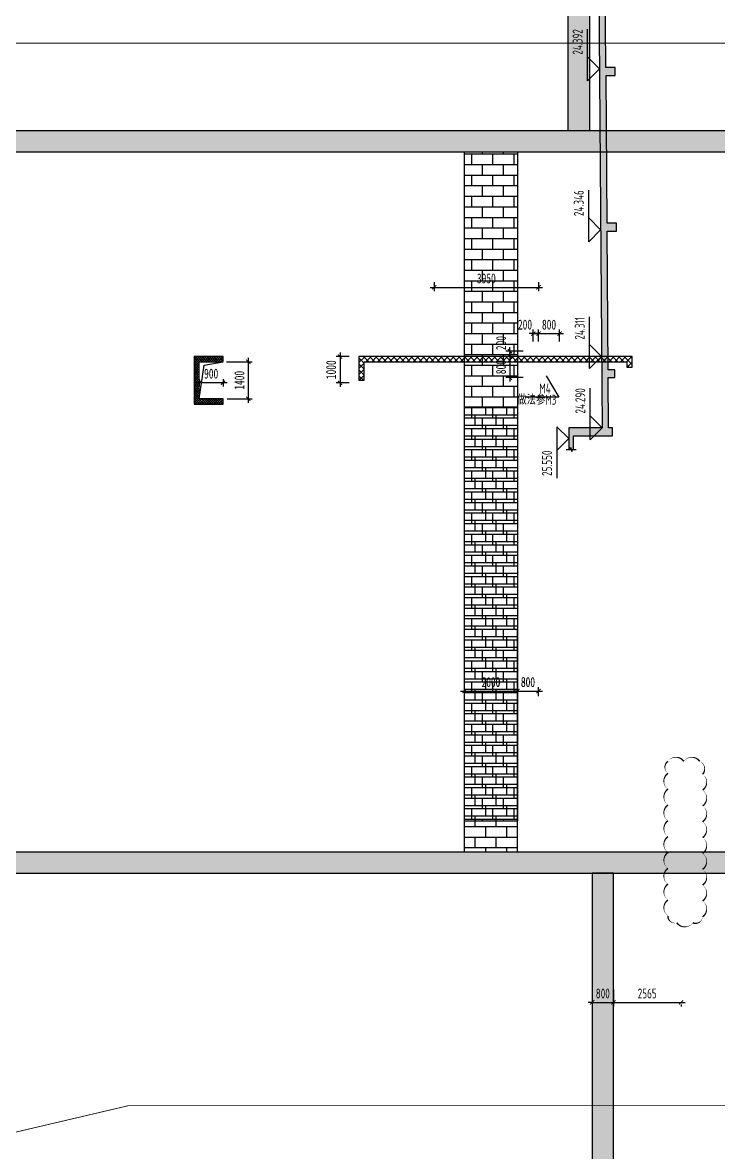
# Model space of a CAD drawing. Extents: x -302153 to 1239823, y 44204 to 1496698.
# Drawn here: x 947381 to 973739, y 818179 to 860977 of the extents above; entities that cross this region are included whole.
import ezdxf
from ezdxf.enums import TextEntityAlignment as Align
from ezdxf.xclip import XClip

# ---------------------------------------------------------------- set-up
doc = ezdxf.new("R2010")
doc.units = 0
doc.header["$LTSCALE"] = 1500
doc.header["$MEASUREMENT"] = 0
doc.header["$XCLIPFRAME"] = 0
doc.linetypes.add('DASH', pattern=[0.35, 0.25, -0.1])
doc.layers.get('0').update_dxf_attribs({"linetype": 'CONTINUOUS'})
doc.layers.get('Defpoints').update_dxf_attribs({"color": 2, "linetype": 'CONTINUOUS'})
for name, color, linetype in [('C-SHET-SHET', 144, 'CONTINUOUS'), ('HATCH1', 181, 'CONTINUOUS'), ('S_HOLE', 201, 'CONTINUOUS'), ('S_HOLE_TEXT', 201, 'CONTINUOUS'), ('S_INDX', 11, 'CONTINUOUS'), ('S_PLAN_DIMS', 3, 'CONTINUOUS'), ('SD_DIMS', 3, 'CONTINUOUS'), ('SD_THIN', 83, 'CONTINUOUS'), ('后浇带', 7, 'CONTINUOUS')]:
    doc.layers.add(name, color=color, linetype=linetype)
doc.layers.add('抗震等级范围线', color=110, linetype='DASH', plot=False)
doc.layers.add('校队', color=6, linetype='CONTINUOUS', plot=False)
doc.styles.add('TH-STYLE3', font='tssdeng.shx', dxfattribs={"width": 0.7, "bigfont": 'tssdchn.shx'})
doc.styles.add('TSSD_Dimension', font='', dxfattribs={"width": 0.7})
doc.styles.add('TSSD_Label', font='tssdeng.shx', dxfattribs={"width": 0.7, "bigfont": 'hztxt.shx'})
doc.styles.get('TSSD_Dimension').set_extended_font_data('SimSun')
doc.dimstyles.new('TSSD_150_150', dxfattribs={"dimtxt": 375, "dimasz": 150, "dimexe": 150, "dimexo": 375, "dimgap": 150, "dimtad": 1, "dimdec": 0, "dimzin": 0, "dimdsep": 46, "dimtxsty": 'TSSD_Dimension', "dimblk": 'ARCHTICK', "dimblk1": 'ARCHTICK', "dimblk2": 'ARCHTICK', "dimcen": 0, "dimdle": 150, "dimclrt": 7, "dimadec": 0, "dimazin": 0, "dimtfac": 1, "dimtdec": 0, "dimtix": 1, "dimtmove": 2, "dimatfit": 3, "dimfxl": 1, "dimtolj": 1, "dimtzin": 0, "dimarcsym": 0})

# ---------------------------------------------------------------- blocks, each defined once
blk = doc.blocks.new('_ArchTick')
at = {"color": 0, "const_width": 0.25}
blk.add_lwpolyline([(-0.53, -0.53), (0.53, 0.53)], dxfattribs=at)
blk = doc.blocks.new('*D131')
at = {"layer": 'Defpoints', "color": 0, "transparency": 16777216}
for p in [(965842, 848327), (966724, 848527), (966724, 848327)]:
    blk.add_point(p, dxfattribs=at)
at = {"layer": 'S_INDX', "color": 0, "lineweight": -2, "transparency": 16777216}
for p, q in [((966349, 848527), (965692, 848527)), ((966349, 848327), (965692, 848327)), ((965842, 848527), (965842, 848677)), ((965842, 848527), (965842, 848327)), ((965842, 848327), (965842, 848177))]:
    blk.add_line(p, q, dxfattribs=at)
at = {"layer": 'S_INDX', "color": 0, "lineweight": -2, "transparency": 16777216, "xscale": 150, "yscale": 150, "zscale": 150}
for p, rotation in [((965842, 848527), 270), ((965842, 848327), 90)]:
    blk.add_blockref('_ArchTick', p, dxfattribs=dict(at, rotation=rotation))
at = {"layer": 'S_INDX', "color": 7, "transparency": 16777216, "insert": (965504, 848838), "char_height": 375, "attachment_point": 5, "rotation": 90, "style": 'TSSD_Dimension'}
blk.add_mtext('\\A1;200', dxfattribs=at)
blk = doc.blocks.new('*D132')
at = {"layer": 'Defpoints', "color": 0, "transparency": 16777216}
for p in [(966724, 848327), (965842, 847527), (966724, 847527)]:
    blk.add_point(p, dxfattribs=at)
at = {"layer": 'S_INDX', "color": 0, "lineweight": -2, "transparency": 16777216}
for p, q in [((966349, 848327), (965692, 848327)), ((965842, 848327), (965842, 848477)), ((965842, 848327), (965842, 847527)), ((966349, 847527), (965692, 847527)), ((965842, 847527), (965842, 847377))]:
    blk.add_line(p, q, dxfattribs=at)
at = {"layer": 'S_INDX', "color": 0, "lineweight": -2, "transparency": 16777216, "xscale": 150, "yscale": 150, "zscale": 150}
for p, rotation in [((965842, 848327), 270), ((965842, 847527), 90)]:
    blk.add_blockref('_ArchTick', p, dxfattribs=dict(at, rotation=rotation))
at = {"layer": 'S_INDX', "color": 7, "transparency": 16777216, "insert": (965504, 847927), "char_height": 375, "attachment_point": 5, "rotation": 90, "style": 'TSSD_Dimension'}
blk.add_mtext('\\A1;800', dxfattribs=at)
blk = doc.blocks.new('*D133')
at = {"layer": 'Defpoints', "color": 0, "transparency": 16777216}
for p in [(967724, 849198), (966924, 848527), (967724, 848527)]:
    blk.add_point(p, dxfattribs=at)
at = {"layer": 'S_INDX', "color": 0, "lineweight": -2, "transparency": 16777216}
for p, q in [((966924, 849198), (966774, 849198)), ((966924, 848902), (966924, 849348)), ((966924, 849198), (967724, 849198)), ((967724, 848902), (967724, 849348)), ((967724, 849198), (967874, 849198))]:
    blk.add_line(p, q, dxfattribs=at)
at = {"layer": 'S_INDX', "color": 0, "lineweight": -2, "transparency": 16777216, "xscale": 150, "yscale": 150, "zscale": 150}
blk.add_blockref('_ArchTick', (966924, 849198), dxfattribs=at)
at = {"layer": 'S_INDX', "color": 0, "lineweight": -2, "transparency": 16777216, "xscale": 150, "yscale": 150, "zscale": 150, "rotation": 180}
blk.add_blockref('_ArchTick', (967724, 849198), dxfattribs=at)
at = {"layer": 'S_INDX', "color": 7, "transparency": 16777216, "insert": (967324, 849535), "char_height": 375, "attachment_point": 5, "style": 'TSSD_Dimension'}
blk.add_mtext('\\A1;800', dxfattribs=at)
blk = doc.blocks.new('*D134')
at = {"layer": 'Defpoints', "color": 0, "transparency": 16777216}
for p in [(966924, 849198), (966724, 848527), (966924, 848527)]:
    blk.add_point(p, dxfattribs=at)
at = {"layer": 'S_INDX', "color": 0, "lineweight": -2, "transparency": 16777216}
for p, q in [((966724, 849198), (966574, 849198)), ((966724, 848902), (966724, 849348)), ((966724, 849198), (966924, 849198)), ((966924, 848902), (966924, 849348)), ((966924, 849198), (967074, 849198))]:
    blk.add_line(p, q, dxfattribs=at)
at = {"layer": 'S_INDX', "color": 0, "lineweight": -2, "transparency": 16777216, "xscale": 150, "yscale": 150, "zscale": 150}
blk.add_blockref('_ArchTick', (966724, 849198), dxfattribs=at)
at = {"layer": 'S_INDX', "color": 0, "lineweight": -2, "transparency": 16777216, "xscale": 150, "yscale": 150, "zscale": 150, "rotation": 180}
blk.add_blockref('_ArchTick', (966924, 849198), dxfattribs=at)
at = {"layer": 'S_INDX', "color": 7, "transparency": 16777216, "insert": (966413, 849535), "char_height": 375, "attachment_point": 5, "style": 'TSSD_Dimension'}
blk.add_mtext('\\A1;200', dxfattribs=at)
blk = doc.blocks.new('*D154')
at = {"layer": 'Defpoints', "color": 0, "transparency": 16777216}
for p in [(954074, 847851), (954974, 847851), (954974, 847339)]:
    blk.add_point(p, dxfattribs=at)
at = {"layer": 'S_HOLE', "color": 0, "lineweight": -2, "transparency": 16777216}
for p, q in [((954074, 847476), (954074, 847189)), ((954974, 847476), (954974, 847189)), ((953924, 847339), (955124, 847339))]:
    blk.add_line(p, q, dxfattribs=at)
at = {"layer": 'S_HOLE', "color": 0, "lineweight": -2, "transparency": 16777216, "xscale": 150, "yscale": 150, "zscale": 150, "rotation": 180}
blk.add_blockref('_ArchTick', (954074, 847339), dxfattribs=at)
at = {"layer": 'S_HOLE', "color": 0, "lineweight": -2, "transparency": 16777216, "xscale": 150, "yscale": 150, "zscale": 150}
blk.add_blockref('_ArchTick', (954974, 847339), dxfattribs=at)
at = {"layer": 'S_HOLE', "color": 7, "transparency": 16777216, "insert": (954524, 847677), "char_height": 375, "attachment_point": 5, "style": 'TSSD_Dimension'}
blk.add_mtext('\\A1;900', dxfattribs=at)
blk = doc.blocks.new('*D155')
at = {"layer": 'Defpoints', "color": 0, "transparency": 16777216}
for p in [(954724, 848127), (955933, 848127), (954760, 846727)]:
    blk.add_point(p, dxfattribs=at)
at = {"layer": 'S_HOLE', "color": 0, "lineweight": -2, "transparency": 16777216}
for p, q in [((955933, 846577), (955933, 848277)), ((955099, 848127), (956083, 848127)), ((955135, 846727), (956083, 846727))]:
    blk.add_line(p, q, dxfattribs=at)
at = {"layer": 'S_HOLE', "color": 0, "lineweight": -2, "transparency": 16777216, "xscale": 150, "yscale": 150, "zscale": 150}
for p, rotation in [((955933, 848127), 90), ((955933, 846727), 270)]:
    blk.add_blockref('_ArchTick', p, dxfattribs=dict(at, rotation=rotation))
at = {"layer": 'S_HOLE', "color": 7, "transparency": 16777216, "insert": (955595, 847427), "char_height": 375, "attachment_point": 5, "rotation": 90, "style": 'TSSD_Dimension'}
blk.add_mtext('\\A1;1400', dxfattribs=at)
blk = doc.blocks.new('*D160')
at = {"layer": 'Defpoints', "color": 0, "transparency": 16777216}
for p in [(960124, 848327), (959405, 847327), (960124, 847327)]:
    blk.add_point(p, dxfattribs=at)
at = {"layer": 'S_HOLE', "color": 0, "lineweight": -2, "transparency": 16777216}
for p, q in [((959749, 848327), (959255, 848327)), ((959405, 848477), (959405, 847177)), ((959749, 847327), (959255, 847327))]:
    blk.add_line(p, q, dxfattribs=at)
at = {"layer": 'S_HOLE', "color": 0, "lineweight": -2, "transparency": 16777216, "xscale": 150, "yscale": 150, "zscale": 150}
for p, rotation in [((959405, 848327), 90), ((959405, 847327), 270)]:
    blk.add_blockref('_ArchTick', p, dxfattribs=dict(at, rotation=rotation))
at = {"layer": 'S_HOLE', "color": 7, "transparency": 16777216, "insert": (959068, 847827), "char_height": 375, "attachment_point": 5, "rotation": 90, "style": 'TSSD_Dimension'}
blk.add_mtext('\\A1;1000', dxfattribs=at)
blk = doc.blocks.new('*D165')
at = {"layer": 'Defpoints', "color": 0, "transparency": 16777216}
for p in [(962974, 851523), (966924, 851523), (966924, 850948)]:
    blk.add_point(p, dxfattribs=at)
at = {"layer": 'SD_DIMS', "color": 0, "lineweight": -2, "transparency": 16777216}
for p, q in [((962824, 850948), (967074, 850948)), ((962974, 851148), (962974, 850798)), ((966924, 851148), (966924, 850798))]:
    blk.add_line(p, q, dxfattribs=at)
at = {"layer": 'SD_DIMS', "color": 0, "lineweight": -2, "transparency": 16777216, "xscale": 150, "yscale": 150, "zscale": 150, "rotation": 180}
blk.add_blockref('_ArchTick', (962974, 850948), dxfattribs=at)
at = {"layer": 'SD_DIMS', "color": 0, "lineweight": -2, "transparency": 16777216, "xscale": 150, "yscale": 150, "zscale": 150}
blk.add_blockref('_ArchTick', (966924, 850948), dxfattribs=at)
at = {"layer": 'SD_DIMS', "color": 7, "transparency": 16777216, "insert": (964949, 851286), "char_height": 375, "attachment_point": 5, "style": 'TSSD_Dimension'}
blk.add_mtext('\\A1;3950', dxfattribs=at)
blk = doc.blocks.new('*D233')
at = {"layer": 'Defpoints', "color": 0, "transparency": 16777216}
for p in [(466924, 1355656), (466924, 1355091), (466124, 1354483)]:
    blk.add_point(p, dxfattribs=at)
at = {"layer": 'S_PLAN_DIMS', "color": 0, "lineweight": -2, "transparency": 16777216}
for p, q in [((466124, 1355656), (465974, 1355656)), ((466124, 1354858), (466124, 1355806)), ((466124, 1355656), (466924, 1355656)), ((466924, 1355466), (466924, 1355806)), ((466924, 1355656), (467074, 1355656))]:
    blk.add_line(p, q, dxfattribs=at)
at = {"layer": 'S_PLAN_DIMS', "color": 0, "lineweight": -2, "transparency": 16777216, "xscale": 150, "yscale": 150, "zscale": 150}
blk.add_blockref('_ArchTick', (466124, 1355656), dxfattribs=at)
at = {"layer": 'S_PLAN_DIMS', "color": 0, "lineweight": -2, "transparency": 16777216, "xscale": 150, "yscale": 150, "zscale": 150, "rotation": 180}
blk.add_blockref('_ArchTick', (466924, 1355656), dxfattribs=at)
at = {"layer": 'S_PLAN_DIMS', "color": 7, "transparency": 16777216, "insert": (466524, 1355994), "char_height": 375, "attachment_point": 5, "style": 'TSSD_Dimension'}
blk.add_mtext('\\A1;800', dxfattribs=at)
blk = doc.blocks.new('*D234')
at = {"layer": 'Defpoints', "color": 0, "transparency": 16777216}
for p in [(466124, 1355656), (464124, 1354483), (466124, 1354483)]:
    blk.add_point(p, dxfattribs=at)
at = {"layer": 'S_PLAN_DIMS', "color": 0, "lineweight": -2, "transparency": 16777216}
for p, q in [((463974, 1355656), (466274, 1355656)), ((464124, 1354858), (464124, 1355806)), ((466124, 1354858), (466124, 1355806))]:
    blk.add_line(p, q, dxfattribs=at)
at = {"layer": 'S_PLAN_DIMS', "color": 0, "lineweight": -2, "transparency": 16777216, "xscale": 150, "yscale": 150, "zscale": 150, "rotation": 180}
blk.add_blockref('_ArchTick', (464124, 1355656), dxfattribs=at)
at = {"layer": 'S_PLAN_DIMS', "color": 0, "lineweight": -2, "transparency": 16777216, "xscale": 150, "yscale": 150, "zscale": 150}
blk.add_blockref('_ArchTick', (466124, 1355656), dxfattribs=at)
at = {"layer": 'S_PLAN_DIMS', "color": 7, "transparency": 16777216, "insert": (465124, 1355994), "char_height": 375, "attachment_point": 5, "style": 'TSSD_Dimension'}
blk.add_mtext('\\A1;2000', dxfattribs=at)
blk = doc.blocks.new('*D374')
at = {"layer": 'Defpoints', "color": 0, "transparency": 16777216}
for p in [(-234951, 42179), (-236951, 41006), (-234951, 41005)]:
    blk.add_point(p, dxfattribs=at)
at = {"layer": 'S_PLAN_DIMS', "color": 0, "lineweight": -2, "transparency": 16777216}
for p, q in [((-237101, 42179), (-234801, 42179)), ((-236951, 41456), (-236951, 42329)), ((-234951, 41455), (-234951, 42329))]:
    blk.add_line(p, q, dxfattribs=at)
at = {"layer": 'S_PLAN_DIMS', "color": 0, "lineweight": -2, "transparency": 16777216, "xscale": 150, "yscale": 150, "zscale": 150, "rotation": 180}
blk.add_blockref('_ArchTick', (-236951, 42179), dxfattribs=at)
at = {"layer": 'S_PLAN_DIMS', "color": 0, "lineweight": -2, "transparency": 16777216, "xscale": 150, "yscale": 150, "zscale": 150}
blk.add_blockref('_ArchTick', (-234951, 42179), dxfattribs=at)
at = {"layer": 'S_PLAN_DIMS', "color": 7, "transparency": 16777216, "insert": (-235951, 42516), "char_height": 375, "attachment_point": 5, "style": 'TH-STYLE3'}
blk.add_mtext('\\A1;2000', dxfattribs=at)
blk = doc.blocks.new('*D375')
at = {"layer": 'Defpoints', "color": 0, "transparency": 16777216}
for p in [(-234151, 42179), (-234151, 41614), (-234951, 41005)]:
    blk.add_point(p, dxfattribs=at)
at = {"layer": 'S_PLAN_DIMS', "color": 0, "lineweight": -2, "transparency": 16777216}
for p, q in [((-234951, 42179), (-235101, 42179)), ((-234951, 41455), (-234951, 42329)), ((-234951, 42179), (-234151, 42179)), ((-234151, 42064), (-234151, 42329)), ((-234151, 42179), (-234001, 42179))]:
    blk.add_line(p, q, dxfattribs=at)
at = {"layer": 'S_PLAN_DIMS', "color": 0, "lineweight": -2, "transparency": 16777216, "xscale": 150, "yscale": 150, "zscale": 150}
blk.add_blockref('_ArchTick', (-234951, 42179), dxfattribs=at)
at = {"layer": 'S_PLAN_DIMS', "color": 0, "lineweight": -2, "transparency": 16777216, "xscale": 150, "yscale": 150, "zscale": 150, "rotation": 180}
blk.add_blockref('_ArchTick', (-234151, 42179), dxfattribs=at)
at = {"layer": 'S_PLAN_DIMS', "color": 7, "transparency": 16777216, "insert": (-234551, 42516), "char_height": 375, "attachment_point": 5, "style": 'TH-STYLE3'}
blk.add_mtext('\\A1;800', dxfattribs=at)
blk = doc.blocks.new('*D376')
at = {"layer": 'Defpoints', "color": 0, "transparency": 16777216}
for p in [(-232115, 31317), (-231315, 31317), (-231315, 30384)]:
    blk.add_point(p, dxfattribs=at)
at = {"layer": 'S_PLAN_DIMS', "color": 0, "lineweight": -2, "transparency": 16777216}
for p, q in [((-232115, 30867), (-232115, 30234)), ((-231315, 30867), (-231315, 30234)), ((-232115, 30384), (-232265, 30384)), ((-232115, 30384), (-231315, 30384)), ((-231315, 30384), (-231165, 30384))]:
    blk.add_line(p, q, dxfattribs=at)
at = {"layer": 'S_PLAN_DIMS', "color": 0, "lineweight": -2, "transparency": 16777216, "xscale": 150, "yscale": 150, "zscale": 150}
blk.add_blockref('_ArchTick', (-232115, 30384), dxfattribs=at)
at = {"layer": 'S_PLAN_DIMS', "color": 0, "lineweight": -2, "transparency": 16777216, "xscale": 150, "yscale": 150, "zscale": 150, "rotation": 180}
blk.add_blockref('_ArchTick', (-231315, 30384), dxfattribs=at)
at = {"layer": 'S_PLAN_DIMS', "color": 7, "transparency": 16777216, "insert": (-231715, 30722), "char_height": 375, "attachment_point": 5, "style": 'TH-STYLE3'}
blk.add_mtext('\\A1;800', dxfattribs=at)
blk = doc.blocks.new('*D377')
at = {"layer": 'Defpoints', "color": 0, "transparency": 16777216}
for p in [(-231315, 31317), (-228750, 30752), (-228750, 30384)]:
    blk.add_point(p, dxfattribs=at)
at = {"layer": 'S_PLAN_DIMS', "color": 0, "lineweight": -2, "transparency": 16777216}
for p, q in [((-231315, 30867), (-231315, 30234)), ((-231465, 30384), (-228600, 30384)), ((-228750, 30302), (-228750, 30234))]:
    blk.add_line(p, q, dxfattribs=at)
at = {"layer": 'S_PLAN_DIMS', "color": 0, "lineweight": -2, "transparency": 16777216, "xscale": 150, "yscale": 150, "zscale": 150, "rotation": 180}
blk.add_blockref('_ArchTick', (-231315, 30384), dxfattribs=at)
at = {"layer": 'S_PLAN_DIMS', "color": 0, "lineweight": -2, "transparency": 16777216, "xscale": 150, "yscale": 150, "zscale": 150}
blk.add_blockref('_ArchTick', (-228750, 30384), dxfattribs=at)
at = {"layer": 'S_PLAN_DIMS', "color": 7, "transparency": 16777216, "insert": (-230032, 30722), "char_height": 375, "attachment_point": 5, "style": 'TH-STYLE3'}
blk.add_mtext('\\A1;2565', dxfattribs=at)
blk = doc.blocks.new('BW-28198709', base_point=(417020.2, 1312227.4, -1600))
at = {"layer": '后浇带'}
h = blk.add_hatch(dxfattribs=at)
h.set_pattern_fill('AR-HBONE', color=8, scale=2, angle=-90)
h.set_pattern_definition([(315, (-496948.8, -0.0002), (287.368196, -7e-14), [609.6, -203.2]), (45, (-496805.11, -143.68), (287.368196, -7e-14), [609.6, -203.2])])
h.paths.add_polyline_path([(468050.2, 1376878.3), (468850.2, 1376878.3), (468850.4, 1417251.9), (468050.4, 1417251.9)])
h = blk.add_hatch(dxfattribs=at)
h.set_pattern_fill('STARS', color=8, scale=50, style=0)
h.set_pattern_definition([(0, (-499998.8, 6500), (0, 274.963), [158.75, -158.75]), (60, (-499998.8, 6500), (-238.124943, 137.4815), [158.75, -158.75]), (120, (-499919.43, 6637.48), (-238.124943, -137.4815), [158.75, -158.75])])
h.paths.add_polyline_path([(441039.9, 1376079.1), (497498.8, 1376077.5), (497498.8, 1376877.5), (441039.9, 1376879.1)])
h = blk.add_hatch(dxfattribs=at)
h.set_pattern_fill('BRICK1', color=8, scale=50, style=0)
h.set_pattern_definition([(0, (0, 0), (0, 400), []), (90, (0, 0), (-400, 400), [400, -400])])
h.paths.add_polyline_path([(464126.2, 1376078.4), (466127.3, 1376078.4), (466123.2, 1350727.4), (464122.1, 1350727.4)])
at = {"layer": '后浇带', "color": 8}
blk.add_lwpolyline([(468050.4, 1417251.9), (468850.4, 1417251.9), (468850.2, 1376878.3), (468050.2, 1376878.3)], close=True, dxfattribs=at)
at = {"layer": '后浇带', "color": 8, "elevation": -1000}
for points in [[(441039.9, 1376079.1), (497498.8, 1376077.5), (497498.8, 1376877.5), (441039.9, 1376879.1)], [(464126.2, 1376078.4), (466127.3, 1376078.4), (466123.2, 1350727.4), (464122.1, 1350727.4)]]:
    blk.add_lwpolyline(points, close=True, dxfattribs=at)
at = {"layer": 'S_PLAN_DIMS'}
for base, p1, p2, picture, middle in [((466124.2, 1355656.3), (464124, 1354483.2), (466124.2, 1354482.8), '*D234', (465124.1, 1355993.8)), ((466924.1, 1355656.3), (466124.2, 1354482.8), (466924.1, 1355091.5), '*D233', (466524.1, 1355993.8))]:
    dim = blk.add_linear_dim(base=base, p1=p1, p2=p2, dimstyle='TSSD_150_150', dxfattribs=at)
    dim.commit()
    dim.dimension.update_dxf_attribs({"geometry": picture, "text_midpoint": middle})
blk = doc.blocks.new('A$C1DF81372')
at = {"layer": '后浇带'}
h = blk.add_hatch(dxfattribs=at)
h.set_pattern_fill('BRICK1', color=8, scale=50, style=0)
h.set_pattern_definition([(0, (-1201073.9, -1053477.37), (0, 400), []), (90, (-1201073.9, -1053477.37), (-400, 400), [400, -400])])
h.paths.add_polyline_path([(-236949.1, 52950), (-234948, 52950), (-234951.9, 36074.4), (-236953, 36074.4)])
h = blk.add_hatch(dxfattribs=at)
h.set_pattern_fill('STARS', color=8, scale=50, style=0)
h.set_pattern_definition([(0, (-2899659.54, -2204554.35), (0, 274.963), [158.75, -158.75]), (60, (-2899659.54, -2204554.35), (-238.124943, 137.4815), [158.75, -158.75]), (120, (-2899580.16, -2204416.87), (-238.124943, -137.4815), [158.75, -158.75])])
h.paths.add_polyline_path([(-254449.8, 35275.1), (-205824.9, 35273.3), (-205824.9, 36073.3), (-254556.6, 36075.1)])
h = blk.add_hatch(dxfattribs=at)
h.set_pattern_fill('AR-HBONE', color=8, scale=2, angle=-90)
h.set_pattern_definition([(315, (-1196913.81, -1053477.37), (287.368196, -7e-14), [609.6, -203.2]), (45, (-1196770.13, -1053621.06), (287.368196, -7e-14), [609.6, -203.2])])
h.paths.add_polyline_path([(-232114.7, 35274.4), (-232115, -1250), (-231315, -1250), (-231314.7, 35274.4)])
at = {"layer": '后浇带', "color": 8}
for points, elevation in [([(-236949.1, 52950), (-234948, 52950), (-234951.9, 36074.4), (-236953, 36074.4)], -1000), ([(-254449.8, 35275.1), (-205824.9, 35273.3), (-205824.9, 36073.3), (-254556.6, 36075.1)], -1000), ([(-232114.7, 35274.4), (-232115, -1250), (-231315, -1250), (-231314.7, 35274.4)], 0)]:
    blk.add_lwpolyline(points, close=True, dxfattribs=dict(at, elevation=elevation))
at = {"layer": 'S_PLAN_DIMS'}
for base, p1, p2, picture, middle in [((-234950.9, 42178.9), (-236951.1, 41005.8), (-234950.9, 41005.4), '*D374', (-235951, 42516.4)), ((-234151, 42178.9), (-234950.9, 41005.4), (-234151, 41614.1), '*D375', (-234551, 42516.4)), ((-231314.7, 30384.1), (-232114.7, 31316.5), (-231314.7, 31316.5), '*D376', (-231714.7, 30721.6)), ((-228750, 30384.1), (-231314.7, 31316.5), (-228750, 30752.2), '*D377', (-230032.3, 30721.6))]:
    dim = blk.add_linear_dim(base=base, p1=p1, p2=p2, dimstyle='TSSD_150_150', dxfattribs=at)
    dim.commit()
    dim.dimension.update_dxf_attribs({"geometry": picture, "text_midpoint": middle})

msp = doc.modelspace()

# ---------------------------------------------------------------- hatches: boundary and pattern name
at = {"layer": 'HATCH1'}
h = msp.add_hatch(dxfattribs=at)
h.set_pattern_fill('HOLE_MATETIEL', color=256, scale=20, style=0)
h.set_pattern_definition([(45, (29250, -66000), (-44.9012806, 44.9012806), []), (135, (29250, -66000), (-44.9012806, -44.9012806), [])])
h.paths.add_polyline_path([(954973.895, 848327.3696), (953873.895, 848327.3696), (953873.895, 846527.3696), (954973.8944, 846527.3696), (954973.895, 846727.3696), (954073.895, 846726.2354), (954073.895, 848126.2354), (954973.895, 848127.3696)])
h = msp.add_hatch(dxfattribs=at)
h.set_pattern_fill('HOLE_MATETIEL', color=256, scale=20, style=0)
h.set_pattern_definition([(45, (0, 0), (-112.253202, 112.253202), []), (135, (0, 0), (-112.253202, -112.253202), [])])
h.paths.add_polyline_path([(970473.8949, 848327.3696), (960123.8949, 848327.3696), (960123.8949, 847427.3696), (960323.8949, 847427.3696), (960323.8949, 848127.3696), (970273.8949, 848127.3696), (970273.8949, 847927.3696), (970473.8949, 847927.3696)])
at = {"layer": 'SD_THIN'}
h = msp.add_hatch(dxfattribs=at)
h.set_pattern_fill('ARMORED', color=256, scale=20, style=0)
h.set_pattern_definition([(50, (381.8, 0), (143.452037, -12.550427), [15, -165]), (355, (381.8, 0), (-27.750267, 150.438427), [12, -132]), (100.4514, (393.75, -1.05), (115.701876, 137.887908), [12.748038, -140.228422]), (46.1842, (381.8, 40), (213.44821, -33.103803), [22.5, -247.5]), (96.6356, (399.58, 37.24), (186.93254, 194.823574), [19.122058, -210.3426]), (351.1842, (381.8, 40), (186.93239, 194.82372), [18, -198]), (21, (401.8, 30), (119.38141, -80.523778), [15, -165]), (326, (401.8, 30), (48.663066, 145.030009), [12, -132]), (71.4514, (411.75, 23.29), (168.044526, 64.5061), [12.748038, -140.228422]), (37.5, (381.797, 0), (2.431971, 66.5787708), [0, -130.4, 0, -134, 0, -132.5]), (7.5, (381.8, 0), (52.6139075, 78.8823424), [0, -76.4, 0, -127.4, 0, -50.5]), (327.5, (337.197, 0), (106.7644872, -4.5109743), [0, -50, 0, -156, 0, -207]), (317.5, (317.2, 0), (116.637234, 20.0209965), [0, -65, 0, -103.6, 0, -147]), (45, (381.8, 0), (-70.710678, 70.710678), [])])
edge = h.paths.add_edge_path()
edge.add_line((968871.2094, 912325.5005), (968871.2094, 907025.4982))
edge.add_line((968871.2094, 907025.4982), (969331.4323, 845627.3696))
edge.add_line((969331.4323, 845627.3696), (968071.2094, 845627.3696))
edge.add_line((968071.2094, 845627.3696), (968071.2094, 844808.6539))
edge.add_line((968071.2094, 844808.6539), (968251.2094, 844808.6539))
edge.add_line((968251.2094, 844808.6539), (968251.2094, 845327.3696))
edge.add_line((968251.2094, 845327.3696), (969721.2094, 845327.3696))
edge.add_line((969721.2094, 845327.3696), (969721.2094, 845627.3696))
edge.add_line((969721.2094, 845627.3696), (969581.4393, 845627.3696))
edge.add_line((969581.4393, 845627.3696), (969567.1974, 847527.3714))
edge.add_line((969567.1974, 847527.3714), (969817.1849, 847527.3714))
edge.add_line((969817.1849, 847527.3714), (969817.1849, 847827.3714))
edge.add_line((969817.1849, 847827.3714), (969564.9487, 847827.3714))
edge.add_line((969564.9487, 847827.3714), (969525.5962, 853077.3696))
edge.add_line((969525.5962, 853077.3696), (969875.5892, 853077.3696))
edge.add_line((969875.5892, 853077.3696), (969875.5892, 853377.3696))
edge.add_line((969875.5892, 853377.3696), (969523.3475, 853377.3696))
edge.add_line((969523.3475, 853377.3696), (969481.3715, 858977.3696))
edge.add_line((969481.3715, 858977.3696), (969831.3645, 858977.3696))
edge.add_line((969831.3645, 858977.3696), (969831.3645, 859277.3696))
edge.add_line((969831.3645, 859277.3696), (969479.1228, 859277.3696))
edge.add_line((969479.1228, 859277.3696), (969442.019, 864227.3702))
edge.add_line((969442.019, 864227.3702), (969792.012, 864227.3702))
edge.add_line((969792.012, 864227.3702), (969792.012, 864527.3702))
edge.add_line((969792.012, 864527.3702), (969439.7703, 864527.3702))
edge.add_line((969439.7703, 864527.3702), (969402.6665, 869477.3696))
edge.add_line((969402.6665, 869477.3696), (969752.6595, 869477.3696))
edge.add_line((969752.6595, 869477.3696), (969752.6595, 869777.3696))
edge.add_line((969752.6595, 869777.3696), (969400.4178, 869777.3696))
edge.add_line((969400.4178, 869777.3696), (969358.4418, 875377.3696))
edge.add_line((969358.4418, 875377.3696), (969708.4348, 875377.3696))
edge.add_line((969708.4348, 875377.3696), (969708.4348, 875677.3696))
edge.add_line((969708.4348, 875677.3696), (969356.1931, 875677.3696))
edge.add_line((969356.1931, 875677.3696), (969321.7128, 880277.3708))
edge.add_line((969321.7128, 880277.3708), (969671.8931, 880277.3708))
edge.add_line((969671.8931, 880277.3708), (969671.8931, 880577.3708))
edge.add_line((969671.8931, 880577.3708), (969319.4641, 880577.3708))
edge.add_line((969319.4641, 880577.3708), (969284.9838, 885177.3696))
edge.add_line((969284.9838, 885177.3696), (969634.9768, 885177.3696))
edge.add_line((969634.9768, 885177.3696), (969634.9768, 885477.3696))
edge.add_line((969634.9768, 885477.3696), (969282.7351, 885477.3696))
edge.add_line((969282.7351, 885477.3696), (969240.7591, 891077.3696))
edge.add_line((969240.7591, 891077.3696), (969590.752, 891077.3696))
edge.add_line((969590.752, 891077.3696), (969590.752, 891377.3696))
edge.add_line((969590.752, 891377.3696), (969238.5103, 891377.3696))
edge.add_line((969238.5103, 891377.3696), (969204.0301, 895977.3696))
edge.add_line((969204.0301, 895977.3696), (969554.023, 895977.3696))
edge.add_line((969554.023, 895977.3696), (969554.023, 896277.3696))
edge.add_line((969554.023, 896277.3696), (969201.7813, 896277.3696))
edge.add_line((969201.7813, 896277.3696), (969167.3011, 900877.3696))
edge.add_line((969167.3011, 900877.3696), (969517.294, 900877.3696))
edge.add_line((969517.294, 900877.3696), (969517.294, 901177.3696))
edge.add_line((969517.294, 901177.3696), (969165.0523, 901177.3696))
edge.add_line((969165.0523, 901177.3696), (969123.4511, 906727.3696))
edge.add_line((969123.4511, 906727.3696), (969471.2094, 906727.3696))
edge.add_line((969471.2094, 906727.3696), (969471.2094, 907027.3696))
edge.add_line((969471.2094, 907027.3696), (969121.2094, 907027.3696))
edge.add_line((969121.2094, 907027.3696), (969121.2094, 912077.3719))
edge.add_line((969121.2094, 912077.3719), (969771.2094, 912077.3719))
edge.add_line((969771.2094, 912077.3719), (969771.2094, 912327.3719))
edge.add_line((969771.2094, 912327.3719), (968871.2094, 912327.3719))
edge.add_line((968871.2094, 912327.3719), (968871.2094, 912077.3719))

# ---------------------------------------------------------------- linework, layer by layer
at = {"layer": 'HATCH1'}
for points in [[(954973.895, 848327.3696), (953873.895, 848327.3696), (953873.895, 846527.3696), (954973.8944, 846527.3696), (954973.895, 846727.3696), (954073.895, 846727.3696), (954073.895, 848127.3696), (954973.895, 848127.3696), (954973.895, 848327.3697)], [(970473.8949, 848327.3696), (960123.8949, 848327.3696), (960123.8949, 847427.3696), (960323.8949, 847427.3696), (960323.8949, 848127.3696), (970273.8949, 848127.3696), (970273.8949, 847927.3696), (970473.8949, 847927.3696), (970473.8949, 848327.3696)]]:
    msp.add_lwpolyline(points, dxfattribs=at)
at = {"layer": 'S_HOLE'}
msp.add_lwpolyline([(954073.895, 846727.3696), (954256.3695, 847998.4237), (954973.895, 848127.3696)], dxfattribs=at)
at = {"layer": 'S_INDX'}
msp.add_lwpolyline([(967216.009, 847598.2836), (967692.7652, 846788.3407), (966432.3419, 846788.3407)], dxfattribs=at)
at = {"layer": 'SD_THIN', "color": 2}
for p, q in [((968779.4912, 859677.3702), (968779.4912, 860727.3702)), ((969229.4912, 859227.3702), (968779.4912, 859677.3702)), ((968779.4912, 858777.3702), (968779.4912, 859677.3702)), ((969229.4912, 859227.3702), (968779.4912, 858777.3702)), ((968825.2138, 853577.3702), (968825.2138, 854627.3702)), ((969275.2138, 853127.3702), (968825.2138, 853577.3702)), ((968825.2138, 852677.3702), (968825.2138, 853577.3702)), ((969275.2138, 853127.3702), (968825.2138, 852677.3702)), ((968861.1945, 848777.3702), (968861.1945, 849827.3702)), ((969311.1945, 848327.3702), (968861.1945, 848777.3702)), ((968861.1945, 847877.3702), (968861.1945, 848777.3702)), ((969311.1945, 848327.3702), (968861.1945, 847877.3702)), ((968881.4316, 846077.3702), (968881.4316, 847127.3702)), ((969331.4316, 845627.3702), (968881.4316, 846077.3702)), ((968881.4316, 845177.3702), (968881.4316, 846077.3702)), ((968071.2094, 845216.5256, 0), (967621.2094, 845666.5256, 0)), ((967621.2094, 845666.5256, 0), (967621.2094, 844766.5256, 0)), ((969331.4316, 845627.3702), (968881.4316, 845177.3702)), ((968071.2094, 845216.5256, 0), (967621.2094, 844766.5256, 0)), ((967621.2094, 844766.5256, 0), (967621.2094, 843716.5256, 0))]:
    msp.add_line(p, q, dxfattribs=at)
at = {"layer": 'SD_THIN'}
for points in [[(968871.2094, 907025.4982), (969331.4323, 845627.3696), (968071.2094, 845627.3696), (968071.2094, 844808.6539), (968251.2094, 844808.6539), (968251.2094, 845327.3696), (969721.2094, 845327.3696), (969721.2094, 845627.3696), (969581.4393, 845627.3696), (969567.1974, 847527.3714), (969817.1849, 847527.3714), (969817.1849, 847827.3714), (969564.9487, 847827.3714), (969525.5962, 853077.3696), (969875.5892, 853077.3696), (969875.5892, 853377.3696), (969523.3475, 853377.3696), (969481.3715, 858977.3696), (969831.3645, 858977.3696), (969831.3645, 859277.3696), (969479.1228, 859277.3696), (969442.019, 864227.3702)], [(967970.4094, 844808.6539), (968114.4094, 844808.6539), (968139.6094, 844887.8539), (968182.8094, 844729.4539), (968208.0094, 844808.6539), (968352.0094, 844808.6539)]]:
    msp.add_lwpolyline(points, dxfattribs=at)
at = {"layer": '抗震等级范围线', "ltscale": 2, "const_width": 30}
msp.add_lwpolyline([(1000389.3605, 825549.9333), (1000311.8475, 860196.2573), (939567.9123, 860196.2573), (926816.772, 857099.8766), (936416.0528, 821907.9931), (944240.2872, 824233.4376), (945848.2902, 818647.5644), (951381.213, 819946.6196), (994937.607, 819946.6196), (994937.607, 825549.9333), (1000389.3605, 825549.9333)], dxfattribs=at)
at = {"layer": '校队', "color": 6}
msp.add_lwpolyline([(971828.0911, 832991.8076, 0, 60, -0.52056705), (972428.0911, 832991.8076, 0, 60, -0.52056705), (973028.0911, 832991.8076, 0, 60, -0.52056705), (973139.6644, 832503.3809, 0, 60, -0.52056705), (973139.6644, 831903.3809, 0, 60, -0.52056705), (973139.6644, 831303.3809, 0, 60, -0.52056705), (973139.6644, 830703.3809, 0, 60, -0.52056705), (973139.6644, 830103.3809, 0, 60, -0.52056705), (973139.6644, 829503.3809, 0, 60, -0.52056705), (973139.6644, 828903.3809, 0, 60, -0.52056705), (973139.6644, 828303.3809, 0, 60, -0.52056705), (973139.6644, 827703.3809, 0, 60, -0.52056705), (973139.6644, 827103.3809, 0, 60, -0.52056705), (972765.6757, 826877.3696, 0, 60, -0.52056705), (972165.6757, 826877.3696, 0, 60, -0.52056705), (971828.0911, 827139.785, 0, 60, -0.52056705), (971828.0911, 827739.785, 0, 60, -0.52056705), (971828.0911, 828339.785, 0, 60, -0.52056705), (971828.0911, 828939.785, 0, 60, -0.52056705), (971828.0911, 829539.785, 0, 60, -0.52056705), (971828.0911, 830139.785, 0, 60, -0.52056705), (971828.0911, 830739.785, 0, 60, -0.52056705), (971828.0911, 831339.785, 0, 60, -0.52056705), (971828.0911, 831939.785, 0, 60, -0.52056705), (971828.0911, 832539.785, 0, 60, -0.52056705)], format="xyseb", close=True, dxfattribs=at)

# ---------------------------------------------------------------- block references
at = {"layer": 'C-SHET-SHET'}
ref = msp.add_blockref('BW-28198709', (917020.2426, 792227.3696, -1600.0008), dxfattribs=at)
XClip(ref).set_block_clipping_path([(435362.5638281001, 1350480.475677236), (436231.0677362112, 1350716.4861888569), (436530.3850969381, 1350694.5491639881), (443223.895106666, 1352232.2498489721), (443223.8951079109, 1352727.369602198), (450423.8948637702, 1352727.369602198), (450423.8948637702, 1350727.3695845981), (479823.8968168952, 1350727.3695845981), (479823.8968168952, 1352727.369602198), (487023.8967896138, 1352727.369602198), (487023.8967983952, 1367527.371133002), (505623.8950209829, 1367527.371121967), (505623.895020982, 1373527.3695999871), (510923.894022796, 1373527.3695999871), (510823.894846655, 1384227.3695992811), (516473.895020988, 1384227.369599273), (516323.895020987, 1410427.3695992811), (511023.893581031, 1410427.3687550919), (511023.8948474519, 1426727.3695992799), (512923.895654668, 1426727.3695992799), (512923.895654668, 1427927.3695992441), (522823.895654668, 1427927.3695992441), (522823.895654668, 1441531.582584409), (401660.4589128681, 1441531.582584409), (424761.4938001998, 1368899.427608334)])
at = {"layer": 'S_HOLE_TEXT'}
msp.add_blockref('A$C1DF81372', (1201073.895, 793477.3719), dxfattribs=at)

# ---------------------------------------------------------------- texts
at = {"layer": 'S_INDX', "style": 'TSSD_Label', "width": 0.7}
for s, p in [('M4', (967385.8075, 846819.2104)), ('做法参M3', (967603.5712, 846390.2204))]:
    msp.add_text(s, height=375, dxfattribs=at).set_placement(p, align=Align.BOTTOM_RIGHT)
at = {"layer": 'SD_THIN', "color": 2, "style": 'TSSD_Label', "width": 0.7}
for s, p in [('24.392', (968704.4912, 860727.3702)), ('24.346', (968750.2138, 854627.3702)), ('24.311', (968786.1945, 849827.3702)), ('24.290', (968806.4316, 847127.3702)), ('25.550', (967546.2094, 844766.5256, 0))]:
    msp.add_text(s, height=375, rotation=90, dxfattribs=at).set_placement(p, align=Align.BOTTOM_RIGHT)

# ---------------------------------------------------------------- dimensions: what is measured, and where the dimension line sits
at = {"layer": 'S_HOLE'}
for base, p1, p2, picture, middle in [((955932.783, 848127.3696), (954760.1583, 846727.3696), (954723.895, 848127.3696), '*D155', (955595.283, 847427.3696)), ((959405.1064, 847327.3696), (960123.8949, 848327.3696), (960123.8949, 847327.3696), '*D160', (959067.6064, 847827.3696))]:
    dim = msp.add_linear_dim(base=base, p1=p1, p2=p2, angle=90, dimstyle='TSSD_150_150', dxfattribs=at)
    dim.commit()
    dim.dimension.update_dxf_attribs({"geometry": picture, "text_midpoint": middle})
dim = msp.add_linear_dim(base=(954973.895, 847339.3759), p1=(954073.895, 847851.4989), p2=(954973.895, 847851.4989), dimstyle='TSSD_150_150', dxfattribs=at)
dim.commit()
dim.dimension.update_dxf_attribs({"geometry": '*D154', "text_midpoint": (954523.895, 847676.8759)})
at = {"layer": 'S_INDX'}
dim = msp.add_linear_dim(base=(966923.895, 849197.6907), p1=(966723.8954, 848527.3594), p2=(966923.895, 848527.3594), dimstyle='TSSD_150_150', dxfattribs=at)
dim.commit()
dim.dimension.update_dxf_attribs({"geometry": '*D134', "text_midpoint": (966412.8538, 849535.1907), "dimtype": 160})
dim = msp.add_linear_dim(base=(967723.8954, 849197.6907), p1=(966923.895, 848527.3594), p2=(967723.8954, 848527.3594), dimstyle='TSSD_150_150', dxfattribs=at)
dim.commit()
dim.dimension.update_dxf_attribs({"geometry": '*D133', "text_midpoint": (967323.8952, 849535.1907)})
dim = msp.add_linear_dim(base=(965841.9219, 848327.3696), p1=(966723.8954, 848527.3594), p2=(966723.8954, 848327.3696), angle=90, dimstyle='TSSD_150_150', dxfattribs=at)
dim.commit()
dim.dimension.update_dxf_attribs({"geometry": '*D131', "text_midpoint": (965504.4219, 848838.401), "dimtype": 160})
dim = msp.add_linear_dim(base=(965841.9219, 847527.3594), p1=(966723.8954, 848327.3696), p2=(966723.8954, 847527.3594), angle=90, dimstyle='TSSD_150_150', dxfattribs=at)
dim.commit()
dim.dimension.update_dxf_attribs({"geometry": '*D132', "text_midpoint": (965504.4219, 847927.3645)})
at = {"layer": 'SD_DIMS'}
dim = msp.add_linear_dim(base=(966923.895, 850948.0698), p1=(962973.895, 851522.767), p2=(966923.895, 851522.767), dimstyle='TSSD_150_150', dxfattribs=at)
dim.commit()
dim.dimension.update_dxf_attribs({"geometry": '*D165', "text_midpoint": (964948.895, 851285.5698)})

doc.saveas('drawing.dxf')
